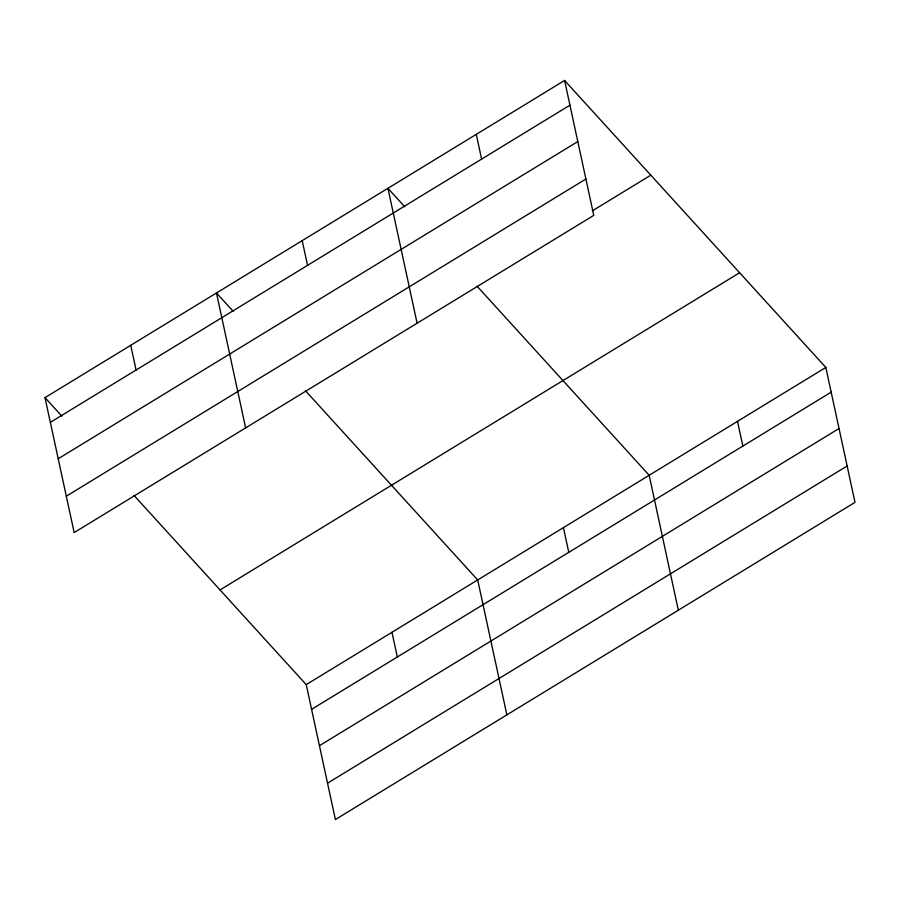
<?xml version="1.0" encoding="UTF-8"?>
<svg xmlns="http://www.w3.org/2000/svg" width="900" height="900" viewBox="0 0 900 900"><rect width="100%" height="100%" fill="white"/><g stroke="black" fill="none" stroke-linecap="round" stroke-linejoin="round"><path stroke-width="1.35" d="M564.592 80.46L593.764 215.37L74.171 532.564L45 397.642L564.592 80.46L825.829 367.436L855 502.358L335.407 819.54L306.236 684.63L134.044 495.461M50.344 422.37L569.947 105.176M58.208 458.73L577.8 141.547M66.308 496.192L585.9 179.01M592.312 210.87L650.801 175.162M220.028 589.928L739.62 272.734M306.236 684.63L825.829 367.436M311.58 709.346L831.173 392.164M319.444 745.706L839.036 428.524M327.544 783.18L847.136 465.986M404.798 206.831L387.934 188.303L417.105 323.213M476.978 286.121L649.17 475.279L678.341 610.2M233.336 311.501L216.472 292.973L245.632 427.894M305.505 390.791L477.697 579.96L506.869 714.87M45 397.642L61.864 416.171M737.494 421.358L742.849 446.085M563.434 527.614L568.778 552.341M476.269 134.381L481.613 159.097M391.961 632.295L397.316 657.011M302.197 240.638L307.541 265.354M130.736 345.308L136.08 370.035"/></g></svg>
